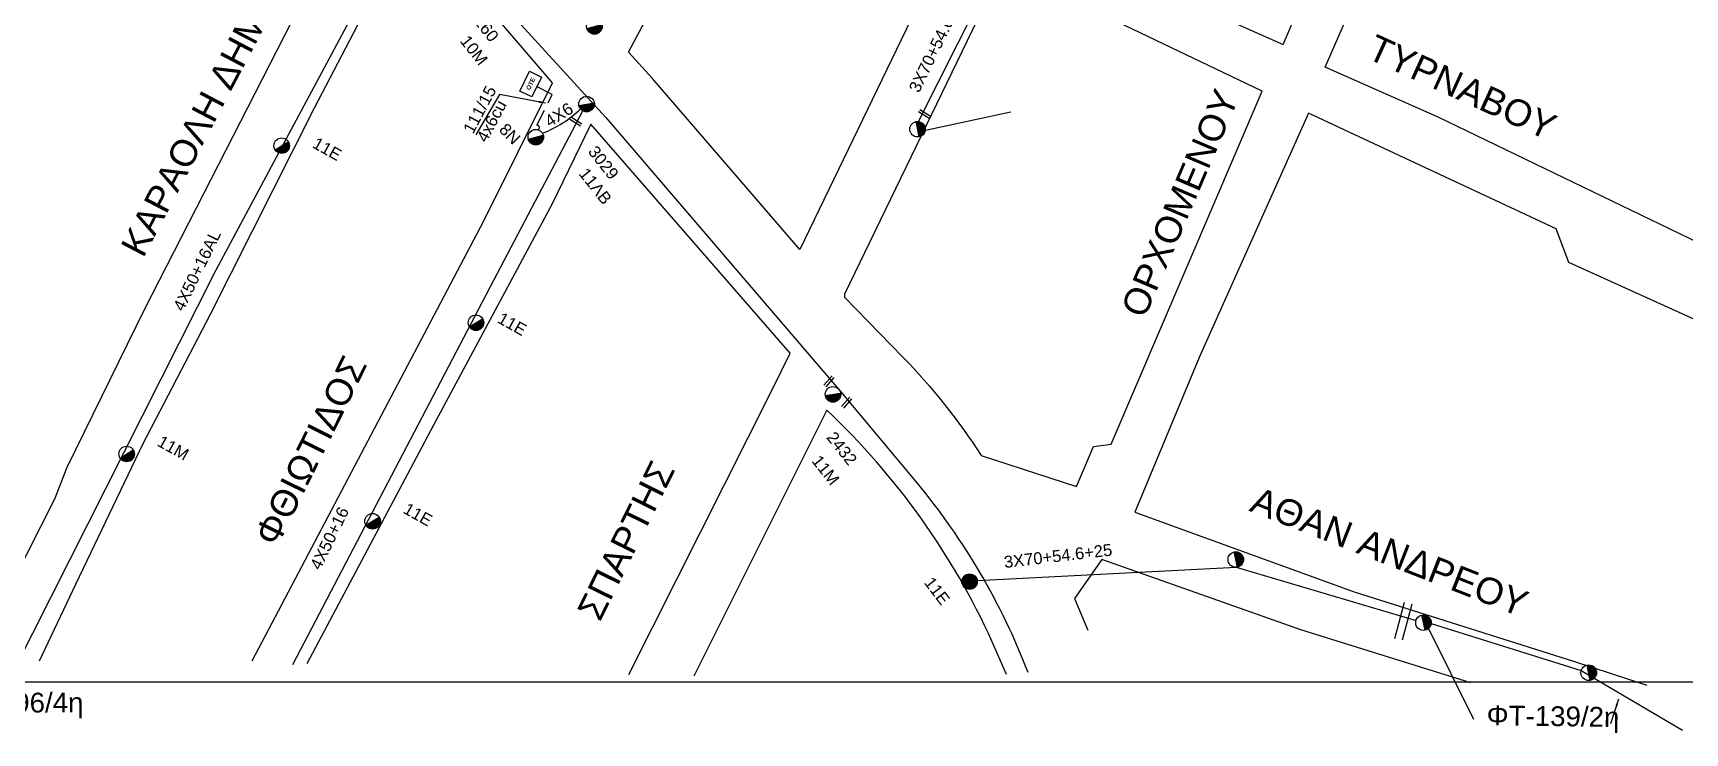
# Model space of a CAD drawing. Header units: millimetres. Extents: x 408 to 3042, y 742 to 1820.
# Drawn here: x 1595.9 to 1846.3, y 779 to 885.1 of the extents above; entities that cross this region are included whole.
import ezdxf

# ---------------------------------------------------------------- set-up
doc = ezdxf.new("R2010")
doc.units = ezdxf.units.MM
doc.linetypes.add('DASHED', pattern=[19.05, 12.7, -6.35])
for name, color, linetype in [('Pillar OTE', 7, 'Continuous'), ('Άγνωστα', 7, 'Continuous'), ('Γυμνά εναέρια ΧΤ και ΦΟΠ (3Φ)   4x50+16AL', 7, 'Continuous'), ('Επιγραφές - Σχήματα', 7, 'Continuous'), ('Καλώδια ΧΤ   4x6CU', 7, 'DASHED'), ('Μηχανική τομή', 7, 'Continuous'), ('Στύλος Ξύλινος', 7, 'Continuous'), ('Στύλος Ξύλινος @ 1', 7, 'Continuous'), ('Στύλος ΦΜ', 7, 'Continuous'), ('Στύλος ΦΜ @ 1', 7, 'Continuous'), ('Συνεστραμμένα ΧΤ   3x70+54.6+25 AL', 7, 'SYN_LINE'), ('Τομή', 7, 'Continuous'), ('Υπόβαθρο ΔΕΗ', 7, 'Continuous'), ('Υπόγεια καλώδια Παροχών ΧΤ   4x50AL', 7, 'DASHED'), ('Υπόγεια καλώδια Παροχών ΧΤ   4x6', 7, 'DASHED')]:
    doc.layers.add(name, color=color, linetype=linetype)
doc.styles.add('arial', font='arial.ttf')
doc.styles.get("Standard").update_dxf_attribs({"font": 'arial.ttf'})
doc.linetypes.add('SYN_LINE', pattern='A,0.5,-0.0001,["/\\/\\/\\/",Standard,S=0.1,R=0,X=0,Y=-0.05],-0.25', length=0.7501)
doc.dimstyles.new('ISO-25', dxfattribs={"dimtxt": 2.5, "dimasz": 2.5, "dimexe": 1.25, "dimexo": 0.625, "dimtad": 1, "dimtxsty": 'Standard', "dimcen": 2.5, "dimadec": 0, "dimazin": 0, "dimtfac": 1, "dimtmove": 0, "dimatfit": 3, "dimfxl": 1, "dimarcsym": 0})

# ---------------------------------------------------------------- blocks, each defined once
blk = doc.blocks.new('ΤΟΜΗ')
at = {"layer": 'Τομή', "ltscale": 40}
for p, q in [((-5.68, 0), (5.68, 0)), ((5.68, -2.33), (-5.68, -2.33))]:
    blk.add_line(p, q, dxfattribs=at)
blk = doc.blocks.new('ΜΗΧΑΝΙΚΗ ΤΟΜΗ')
at = {"layer": 'Μηχανική τομή', "ltscale": 40}
for p, q in [((-1.89, 0.78), (1.89, 0.78)), ((1.89, 0), (-1.89, 0))]:
    blk.add_line(p, q, dxfattribs=at)
blk = doc.blocks.new('ΥΠΑΡΧΩΝ ΤΣΙΜΕΝΤΕΝΙΟΣ ΣΤΥΛΟΣ')
at = {"layer": 'Στύλος ΦΜ'}
blk.add_hatch(color=7, dxfattribs=at).paths.add_polyline_path([(-1.29, -2.28, 0.574793), (2.62, 0, 0.268822), (1.3, 2.27)])
at = {"layer": 'Στύλος ΦΜ', "color": 7}
blk.add_line((-1.29, -2.28), (1.3, 2.27), dxfattribs=at)
blk.add_circle((0, 0), 2.62, dxfattribs=at)
at = {"layer": 'Στύλος ΦΜ', "flags": 4}
for tag, p in [('ΑΡΙΘΜΟΣ', (-4.68, 8.05)), ('ΤΥΠΟΣ', (-4.91, 3.03))]:
    blk.add_attdef(tag, p, '', height=4, dxfattribs=at)
blk = doc.blocks.new('ΥΠΑΡΧΩΝ ΞΥΛΙΝΟΣ ΣΤΥΛΟΣ')
at = {"layer": 'Στύλος Ξύλινος'}
h = blk.add_hatch(color=7, dxfattribs=at)
h.paths.add_polyline_path([(-2.62, 0, 0.270008), (-1.29, -2.28), (1.3, 2.27, 0.576266)])
h.paths.add_polyline_path([(-1.29, -2.28, 0.574793), (2.62, 0, 0.268822), (1.3, 2.27)])
at = {"layer": 'Στύλος Ξύλινος', "color": 7}
blk.add_line((-1.29, -2.28), (1.3, 2.27), dxfattribs=at)
blk.add_circle((0, 0), 2.62, dxfattribs=at)
at = {"layer": 'Στύλος Ξύλινος', "flags": 4}
for tag, p in [('ΑΡΙΘΜΟΣ', (-4.91, 8.6)), ('ΤΥΠΟΣ', (-4.85, 3.39))]:
    blk.add_attdef(tag, p, '', height=4, dxfattribs=at)
blk = doc.blocks.new('PILLAR ΟΤΕ')
at = {"layer": 'Pillar OTE', "ltscale": 40}
blk.add_lwpolyline([(-3.31, 2.02), (3.39, 2.02), (3.39, -1.99), (-3.31, -1.99)], close=True, dxfattribs=at)
at = {"layer": 'Pillar OTE', "insert": (-1.81, 0.71), "char_height": 1.3575, "width": 109.961, "attachment_point": 1}
blk.add_mtext('{\\fArial|b1|i0|c161|p34;OTE}', dxfattribs=at)

msp = doc.modelspace()

# ---------------------------------------------------------------- linework, layer by layer
at = {"layer": 'Άγνωστα', "color": 1}
msp.add_lwpolyline([(1665.54, 891.14), (1682.72, 872.32), (1718.06, 831.1), (1729.85, 816.93, -0.081818), (1746.68, 788.26, 0.686542)], format="xyb", dxfattribs=at)
msp.add_lwpolyline([(1635.29, 789.4), (1665.78, 847.74), (1679.26, 873.28)], dxfattribs=at)
at = {"layer": 'Γυμνά εναέρια ΧΤ και ΦΟΠ (3Φ)   4x50+16AL', "color": 173, "ltscale": 40}
msp.add_lwpolyline([(1653.02, 904.1), (1623.55, 849.05), (1593.04, 788.6)], dxfattribs=at)
at = {"layer": 'Επιγραφές - Σχήματα'}
msp.add_lwpolyline([(433.97, 786.81), (2929.97, 786.81), (2929.97, 1802.72), (433.97, 1802.72)], close=True, dxfattribs=at)
at = {"layer": 'Καλώδια ΧΤ   4x6CU', "color": 1, "linetype": 'SYN_LINE', "ltscale": 8}
msp.add_arc((1667.07, 885.72), 16.92, 290.9429, 314.2443, dxfattribs=at)
at = {"layer": 'Συνεστραμμένα ΧΤ   3x70+54.6+25 AL', "color": 2, "linetype": 'SYN_LINE', "ltscale": 20}
msp.add_lwpolyline([(1730.11, 871.69), (1742.07, 895.37)], dxfattribs=at)
at = {"layer": 'Συνεστραμμένα ΧΤ   3x70+54.6+25 AL', "color": 2, "linetype": 'SYN_LINE', "ltscale": 15}
msp.add_lwpolyline([(1730.93, 870.34), (1744.13, 873.13)], dxfattribs=at)
at = {"layer": 'Συνεστραμμένα ΧΤ   3x70+54.6+25 AL', "color": 1, "linetype": 'SYN_LINE', "ltscale": 20}
msp.add_lwpolyline([(1739.03, 802.12), (1778.29, 804.14), (1805.54, 796.08)], dxfattribs=at)
at = {"layer": 'Συνεστραμμένα ΧΤ   3x70+54.6+25 AL', "color": 62, "linetype": 'SYN_LINE', "ltscale": 20}
for points in [[(1807.44, 794.86), (1814.26, 781.13)], [(1807.84, 795.65), (1830.59, 788.52), (1845.95, 779.44)]]:
    msp.add_lwpolyline(points, dxfattribs=at)
at = {"layer": 'Υπόβαθρο ΔΕΗ'}
for points in [[(1785.39, 883.34), (1798.71, 914.48), (1802.39, 923.09), (1811.95, 944.18), (1813.38, 947.34), (1792.94, 955.68), (1777.03, 962.44), (1761.9, 931.39), (1760.54, 930.47), (1746.22, 902.15), (1762.68, 894.27), (1762.68, 894.27), (1778.33, 886.51), (1785.39, 883.34)], [(1586.59, 789.68), (1599.21, 814.52), (1601.06, 819.32), (1612.87, 843.32), (1642.98, 902.19), (1646.74, 909.73), (1627.58, 932.38), (1615.52, 945.57), (1605.17, 926.92), (1590.32, 900.28), (1578.14, 877.69), (1564.94, 854.15), (1551.39, 829.47), (1538.14, 805.07), (1576.04, 788.61)], [(1918.39, 903.32), (1917.27, 900.31), (1896.21, 858.62), (1884.2, 833.78), (1857.32, 845.08), (1854.33, 850.41), (1808.89, 872.33), (1791.78, 879.94), (1805.47, 911.28), (1815.6, 934.43), (1820.33, 944.86), (1820.33, 944.86), (1820.33, 944.86), (1890.13, 914.14), (1918.39, 903.32)], [(1734.82, 899.25), (1712.14, 852.29), (1689.74, 878.25), (1686.17, 882.21), (1703.2, 914.2), (1734.82, 899.25)], [(1629.11, 789.96), (1664.24, 856.66), (1674.65, 877.56), (1653.44, 902.32), (1638.52, 873.7), (1622.77, 842.45), (1612.52, 822.84), (1602.35, 801.51), (1596.81, 789.92)], [(1666.63, 875.76), (1663.03, 869.66)], [(1858.94, 782.05), (1880.61, 826.79), (1869.01, 831.62), (1851.79, 839.86), (1828.73, 850.34), (1826.8, 855.43), (1789.23, 872.94), (1772.65, 835.95), (1762.9, 812.5), (1796.18, 800.41), (1829.58, 789.89), (1840.53, 786.27)], [(1686.2, 787.89), (1707.95, 831.02), (1710.67, 836.61), (1680.43, 871.27), (1674.56, 859.12), (1656.62, 825.66), (1637.42, 789.51)], [(1813.87, 786.63), (1788.08, 794.68), (1757.92, 805.33), (1753.78, 799.39), (1755.81, 794.6)]]:
    msp.add_lwpolyline(points, dxfattribs=at)
for points in [[(1759.32, 822.82), (1782.23, 876.26), (1742.93, 895.14), (1718.92, 845.54), (1718.92, 845.09), (1727.76, 835.99, -0.049043), (1739.62, 821.09), (1754.05, 816.37), (1756.63, 822.44), (1759.32, 822.82)], [(1743.44, 787.88), (1741.31, 792.86, 0.096967), (1716.21, 827.97), (1696.08, 787.67)]]:
    msp.add_lwpolyline(points, format="xyb", dxfattribs=at)
at = {"layer": 'Υπόγεια καλώδια Παροχών ΧΤ   4x6', "color": 1, "linetype": 'DASHED', "ltscale": 0.2}
msp.add_lwpolyline([(1672.45, 870.43, 0.821359), (1672.28, 871.12), (1674.61, 875.8), (1672.21, 876.99)], format="xyb", dxfattribs=at)

# ---------------------------------------------------------------- block references
at = {"layer": 'Pillar OTE', "xscale": 0.5, "yscale": 0.5, "zscale": 0.5, "rotation": 63.90129603857851}
msp.add_blockref('PILLAR ΟΤΕ', (1671.32, 877.33), dxfattribs=at)
at = {"layer": 'Μηχανική τομή', "xscale": 0.4999999999999998, "yscale": 0.4999999999999998, "zscale": 0.4999999999999998}
for p, rotation in [((1678.09, 871.5), 327.7986963903199), ((1730.92, 872.65), 327.7986963903199), ((1716.39, 832.44), 228.3312102426528), ((1719.07, 829.21), 228.3312102426529)]:
    msp.add_blockref('ΜΗΧΑΝΙΚΗ ΤΟΜΗ', p, dxfattribs=dict(at, rotation=rotation))
at = {"layer": 'Στύλος Ξύλινος @ 1', "ltscale": 40}
ref = msp.add_blockref('ΥΠΑΡΧΩΝ ΞΥΛΙΝΟΣ ΣΤΥΛΟΣ', (1737.86, 801.97), dxfattribs=dict(at, xscale=0.449999999999818, yscale=0.449999999999818, zscale=0.449999999999818, rotation=307.2761291299768))
ref.add_attrib('ΤΥΠΟΣ', '11E', (1730.88, 801.8), dxfattribs={"layer": 'Στύλος Ξύλινος', "height": 1.8, "rotation": 307.2761, "flags": 4})
at = {"layer": 'Στύλος ΦΜ @ 1', "ltscale": 40}
ref = msp.add_blockref('ΥΠΑΡΧΩΝ ΤΣΙΜΕΝΤΕΝΙΟΣ ΣΤΥΛΟΣ', (1681, 886.09), dxfattribs=dict(at, xscale=0.4499999999998183, yscale=0.4499999999998183, zscale=0.4499999999998183, rotation=314.7820588562251))
ref.add_attrib('ΤΥΠΟΣ', '176', (1678.16, 896.68), dxfattribs={"layer": 'Στύλος ΦΜ', "height": 1.8, "rotation": 314.7821, "flags": 4})
ref.add_attrib('ΑΡΙΘΜΟΣ', '11ΛΒ', (1675.64, 895.26), dxfattribs={"layer": 'Στύλος ΦΜ', "height": 1.8, "rotation": 314.7821, "flags": 4})
ref = msp.add_blockref('ΥΠΑΡΧΩΝ ΤΣΙΜΕΝΤΕΝΙΟΣ ΣΤΥΛΟΣ', (1664.47, 891.62), dxfattribs=dict(at, xscale=0.449999999999818, yscale=0.449999999999818, zscale=0.449999999999818, rotation=308.3956731844875))
ref.add_attrib('ΤΥΠΟΣ', '160', (1662.62, 886.85), dxfattribs={"layer": 'Στύλος ΦΜ', "height": 1.8, "rotation": 308.3957, "flags": 4})
ref.add_attrib('ΑΡΙΘΜΟΣ', '10M', (1660.53, 883.85), dxfattribs={"layer": 'Στύλος ΦΜ', "height": 1.8, "rotation": 308.3957, "flags": 4})
ref = msp.add_blockref('ΥΠΑΡΧΩΝ ΤΣΙΜΕΝΤΕΝΙΟΣ ΣΤΥΛΟΣ', (1679.81, 874.32), dxfattribs=dict(at, xscale=0.449999999999818, yscale=0.449999999999818, zscale=0.449999999999818, rotation=308.3956731844875))
ref.add_attrib('ΤΥΠΟΣ', '3029', (1679.93, 867.09), dxfattribs={"layer": 'Στύλος ΦΜ', "height": 1.8, "rotation": 308.3957, "flags": 4})
ref.add_attrib('ΑΡΙΘΜΟΣ', '11ΛΒ', (1678.53, 863.75), dxfattribs={"layer": 'Στύλος ΦΜ', "height": 1.8, "rotation": 308.3957, "flags": 4})
at = {"layer": 'Στύλος ΦΜ @ 1', "ltscale": 40, "xscale": 0.4499999999998183, "yscale": 0.4499999999998183, "zscale": 0.4499999999998183, "rotation": 41.01183998510068}
for p in [(1729.98, 870.52), (1778.22, 805.32), (1806.67, 795.75), (1831.72, 788.16)]:
    msp.add_blockref('ΥΠΑΡΧΩΝ ΤΣΙΜΕΝΤΕΝΙΟΣ ΣΤΥΛΟΣ', p, dxfattribs=at)
at = {"layer": 'Στύλος ΦΜ @ 1', "ltscale": 40}
ref = msp.add_blockref('ΥΠΑΡΧΩΝ ΤΣΙΜΕΝΤΕΝΙΟΣ ΣΤΥΛΟΣ', (1633.59, 868.03), dxfattribs=dict(at, xscale=0.4499999999998181, yscale=0.4499999999998181, zscale=0.4499999999998181, rotation=330.8081554608924))
ref.add_attrib('ΤΥΠΟΣ', '11E', (1638.1, 867.83), dxfattribs={"layer": 'Στύλος ΦΜ', "height": 1.8, "rotation": 330.8082, "flags": 4})
ref = msp.add_blockref('ΥΠΑΡΧΩΝ ΤΣΙΜΕΝΤΕΝΙΟΣ ΣΤΥΛΟΣ', (1672.11, 869.31), dxfattribs=dict(at, xscale=0.4499999999998183, yscale=0.4499999999998183, zscale=0.4499999999998183, rotation=314.7820588562251))
ref.add_attrib('ΤΥΠΟΣ', '8Ν', (1666.41, 870.33), dxfattribs={"layer": 'Στύλος ΦΜ', "height": 1.8, "rotation": 314.7821, "flags": 4})
ref = msp.add_blockref('ΥΠΑΡΧΩΝ ΤΣΙΜΕΝΤΕΝΙΟΣ ΣΤΥΛΟΣ', (1663.04, 841.2), dxfattribs=dict(at, xscale=0.4499999999998181, yscale=0.4499999999998181, zscale=0.4499999999998181, rotation=330.8081554608924))
ref.add_attrib('ΤΥΠΟΣ', '11E', (1666.15, 841.31), dxfattribs={"layer": 'Στύλος ΦΜ', "height": 1.8, "rotation": 330.8082, "flags": 4})
ref = msp.add_blockref('ΥΠΑΡΧΩΝ ΤΣΙΜΕΝΤΕΝΙΟΣ ΣΤΥΛΟΣ', (1717.16, 830.34), dxfattribs=dict(at, xscale=0.449999999999818, yscale=0.449999999999818, zscale=0.449999999999818, rotation=308.3956731844875))
ref.add_attrib('ΤΥΠΟΣ', '2432', (1716.07, 823.79), dxfattribs={"layer": 'Στύλος ΦΜ', "height": 1.8, "rotation": 308.3957, "flags": 4})
ref.add_attrib('ΑΡΙΘΜΟΣ', '11M', (1713.83, 820.23), dxfattribs={"layer": 'Στύλος ΦΜ', "height": 1.8, "rotation": 308.3957, "flags": 4})
ref = msp.add_blockref('ΥΠΑΡΧΩΝ ΤΣΙΜΕΝΤΕΝΙΟΣ ΣΤΥΛΟΣ', (1610.09, 821.31), dxfattribs=dict(at, xscale=0.4499999999998181, yscale=0.4499999999998181, zscale=0.4499999999998181, rotation=330.8081554608924))
ref.add_attrib('ΤΥΠΟΣ', '11M', (1614.58, 822.64), dxfattribs={"layer": 'Στύλος ΦΜ', "height": 1.8, "rotation": 330.8082, "flags": 4})
ref = msp.add_blockref('ΥΠΑΡΧΩΝ ΤΣΙΜΕΝΤΕΝΙΟΣ ΣΤΥΛΟΣ', (1647.37, 811.12), dxfattribs=dict(at, xscale=0.4499999999998181, yscale=0.4499999999998181, zscale=0.4499999999998181, rotation=330.8081554608924))
ref.add_attrib('ΤΥΠΟΣ', '11E', (1651.86, 812.45), dxfattribs={"layer": 'Στύλος ΦΜ', "height": 1.8, "rotation": 330.8082, "flags": 4})
at = {"layer": 'Τομή', "xscale": 0.4999999999999991, "yscale": 0.4999999999999991, "zscale": 0.4999999999999991, "rotation": 75.08698436829822}
msp.add_blockref('ΤΟΜΗ', (1803.07, 796.12), dxfattribs=at)

# ---------------------------------------------------------------- texts
at = {"ltscale": 40, "width": 94.4586, "attachment_point": 1, "style": 'arial'}
for s, insert, char_height, rotation in [('KAΡΑΟΛH ΔHMHTPIOY', (1609.05, 852.73), 4, 62.3281), ('TYPNABOY', (1799.52, 885), 4, 335.532), ('OPXOMENOY', (1760.7, 843.26), 4, 66.8484), ('ΦΘΙΩΤΙΔΟΣ', (1629.27, 808.83), 4, 63.6776), ('ΣΠAPTHΣ', (1678.25, 797.54), 4, 63.6776), ('AΘAN ANΔPEOY', (1781.57, 816.45), 4, 338.636), ('ΦT-139/2η', (1816.27, 783.23), 3, 359.1724)]:
    msp.add_mtext(s, dxfattribs=dict(at, insert=insert, char_height=char_height, rotation=rotation))
at = {"ltscale": 40, "insert": (1585.75, 785.14), "char_height": 3, "width": 94.4586, "attachment_point": 1, "style": 'arial'}
msp.add_mtext('ΦT-96/4η', dxfattribs=at)
at = {"layer": 'Άγνωστα', "ltscale": 40, "char_height": 1.8, "width": 34.5395, "attachment_point": 1, "style": 'arial'}
for s, insert, rotation in [('3X70+54.6+25 AL', (1728.57, 876.7), 64.0786), ('4X6', (1673.24, 872.27), 32.5505), ('4X50+16', (1637.8, 804.38), 64.0786), ('3X70+54.6+25', (1742.98, 805.82), 6.6194)]:
    msp.add_mtext(s, dxfattribs=dict(at, insert=insert, rotation=rotation))
at = {"layer": 'Γυμνά εναέρια ΧΤ και ΦΟΠ (3Φ)   4x50+16AL', "ltscale": 40, "insert": (1617.05, 843.58), "char_height": 1.8, "width": 34.5395, "attachment_point": 1, "rotation": 64.0786, "style": 'arial'}
msp.add_mtext('4X50+16AL', dxfattribs=at)
at = {"layer": 'Υπόγεια καλώδια Παροχών ΧΤ   4x50AL', "color": 7, "ltscale": 0.2, "char_height": 1.8, "attachment_point": 1, "rotation": 61.9899}
for s, insert in [('111/15', (1661, 870.53)), ('4x6cu', (1663.03, 869.22))]:
    msp.add_mtext_dynamic_manual_height_columns(s, width=1.8, gutter_width=12.5, heights=[0.118], dxfattribs=dict(at, insert=insert))

# ---------------------------------------------------------------- leaders
at = {"layer": 'Επιγραφές - Σχήματα', "ltscale": 40}
for points in [[(1673.59, 874.49), (1666.63, 875.76)], [(1836.26, 784.14), (1835.01, 780.42)]]:
    msp.add_leader(points, dimstyle='ISO-25', override={"dimasz": 1, "dimtad": 0}, dxfattribs=at)

doc.saveas('drawing.dxf')
